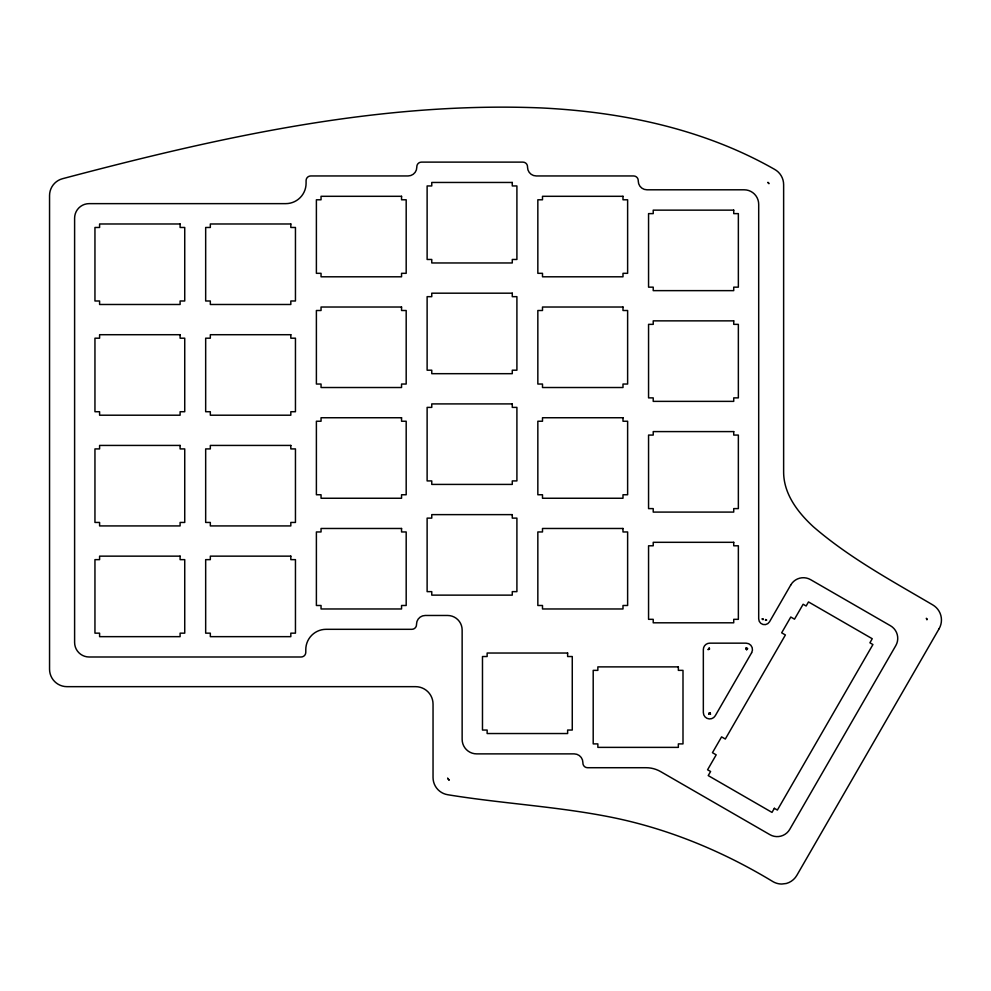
<?xml version="1.0" encoding="UTF-8"?>
<svg xmlns="http://www.w3.org/2000/svg" width="991" height="991" viewBox="0 0 991 991"><rect width="100%" height="100%" fill="white"/><g stroke="black" fill="none" stroke-linecap="round" stroke-linejoin="round"><path stroke-width="1.49" d="M746.644 649.712L746.087 647.668L746.347 649.031L747.288 648.114L746.557 649.204L747.71 648.61L746.644 649.712L746.087 648.969M765.634 619.486L765.461 620.366L766.687 620.106L765.894 619.982M763.219 618.842L762.921 619.697L761.992 618.842L762.736 619.14M751.624 652.747L715.267 715.75A6.392 6.392 0 0 1 703.337 712.554L703.337 649.551A6.392 6.392 0 0 1 709.729 643.159L746.087 643.159A6.392 6.392 0 0 1 751.624 652.747M709.209 649.291L707.859 649.551L709.593 648.981L709.147 647.767L709.209 649.291M709.283 712.938L708.689 714.115L709.283 712.938M774.343 808.309L772.001 812.397L708.231 775.594L710.597 771.506L707.574 769.772L716.183 754.845L712.455 752.689L721.584 736.883L725.313 739.026L785.392 634.971L781.664 632.815L790.781 617.034L794.509 619.177L803.131 604.25L806.141 605.996L808.495 601.921L872.241 638.724L869.912 642.8L872.922 644.546L777.378 810.056L774.343 808.309M790.756 584.987L769.549 621.753A5.81 5.81 0 0 1 758.697 618.842L758.697 204.332A14.531 14.531 0 0 0 744.167 189.801L646.974 189.801A8.721 8.721 0 0 1 638.254 181.08L638.254 180.61A4.645 4.645 0 0 0 633.608 175.952L536.242 175.952A8.721 8.721 0 0 1 527.534 167.244L527.534 166.761A4.645 4.645 0 0 0 522.876 162.115L421.46 162.115A4.645 4.645 0 0 0 416.802 166.761L416.802 167.244A8.721 8.721 0 0 1 408.081 175.952L310.728 175.952A4.645 4.645 0 0 0 306.083 180.61L306.083 183.298A20.34 20.34 0 0 1 285.742 203.638L89.14 203.638A14.531 14.531 0 0 0 74.61 218.169L74.61 642.465A14.531 14.531 0 0 0 89.14 656.996L301.14 656.996A4.645 4.645 0 0 0 305.785 652.351L305.785 649.662A20.34 20.34 0 0 1 326.138 629.31L411.86 629.31A4.645 4.645 0 0 0 416.517 624.664L416.517 624.194A8.721 8.721 0 0 1 425.238 615.473L447.61 615.473A14.531 14.531 0 0 1 462.14 630.003L462.14 739.348A14.531 14.531 0 0 0 476.671 753.878L574.173 753.878A8.721 8.721 0 0 1 582.894 762.599L582.894 763.07A4.645 4.645 0 0 0 587.539 767.715L646.107 767.715A29.061 29.061 0 0 1 660.638 771.605L769.908 834.67A14.531 14.531 0 0 0 789.753 829.356L895.802 645.599A14.531 14.531 0 0 0 890.475 625.755L810.613 579.661A14.531 14.531 0 0 0 790.756 584.987M939.134 628.69L796.888 875.276A17.516 17.516 0 0 1 786.309 883.489L781.788 884.034A17.516 17.516 0 0 1 773.067 881.705C721.559 850.464 665.072 827.324 605.761 816.163C553.523 806.216 500.294 803.305 447.845 794.745A17.429 17.429 0 0 1 433.042 777.514L433.042 704.093A17.454 17.454 0 0 0 415.613 686.664L66.979 686.664A17.454 17.454 0 0 1 49.55 669.235L49.55 195.586A17.454 17.454 0 0 1 62.445 178.727C218.218 137.501 378.463 101.429 540.615 107.908C621.605 111.785 703.523 128.818 774.504 169.312A17.466 17.466 0 0 1 783.633 184.648L783.633 471.852C783.559 493.952 797.904 512.533 813.438 526.816C849.547 558.007 891.801 580.8 932.729 604.894A17.454 17.454 0 0 1 939.134 628.69M710.151 712.95L710.448 714.288L710.151 712.95M512.273 182.455L431.766 182.455L431.766 185.949L427.121 185.949L427.121 259.469L431.766 259.469L431.766 262.962L512.273 262.962L512.273 259.469L516.906 259.469L516.906 185.949L512.273 185.949L512.273 182.455M401.553 196.305L321.047 196.305L321.047 199.786L316.389 199.786L316.389 273.318L321.047 273.318L321.047 276.799L401.553 276.799L401.553 273.318L406.186 273.318L406.186 199.786L401.553 199.786L401.553 196.305M622.992 196.305L542.498 196.305L542.498 199.786L537.84 199.786L537.84 273.318L542.498 273.318L542.498 276.799L622.992 276.799L622.992 273.318L627.625 273.318L627.625 199.786L622.992 199.786L622.992 196.305M733.724 210.142L653.218 210.142L653.218 213.622L648.56 213.622L648.56 287.155L653.218 287.155L653.218 290.636L733.724 290.636L733.724 287.155L738.357 287.155L738.357 213.622L733.724 213.622L733.724 210.142M180.102 223.978L99.596 223.978L99.596 227.472L94.95 227.472L94.95 300.991L99.596 300.991L99.596 304.485L180.102 304.485L180.102 300.991L184.735 300.991L184.735 227.472L180.102 227.472L180.102 223.978M290.821 223.978L210.327 223.978L210.327 227.472L205.67 227.472L205.67 300.991L210.327 300.991L210.327 304.485L290.821 304.485L290.821 300.991L295.454 300.991L295.454 227.472L290.821 227.472L290.821 223.978M512.273 293.187L431.766 293.187L431.766 296.668L427.121 296.668L427.121 370.2L431.766 370.2L431.766 373.681L512.273 373.681L512.273 370.2L516.906 370.2L516.906 296.668L512.273 296.668L512.273 293.187M401.553 307.024L321.047 307.024L321.047 310.505L316.389 310.505L316.389 384.037L321.047 384.037L321.047 387.518L401.553 387.518L401.553 384.037L406.186 384.037L406.186 310.505L401.553 310.505L401.553 307.024M622.992 307.024L542.498 307.024L542.498 310.505L537.84 310.505L537.84 384.037L542.498 384.037L542.498 387.518L622.992 387.518L622.992 384.037L627.625 384.037L627.625 310.505L622.992 310.505L622.992 307.024M733.724 320.861L653.218 320.861L653.218 324.354L648.56 324.354L648.56 397.874L653.218 397.874L653.218 401.367L733.724 401.367L733.724 397.874L738.357 397.874L738.357 324.354L733.724 324.354L733.724 320.861M180.102 334.71L99.596 334.71L99.596 338.191L94.95 338.191L94.95 411.723L99.596 411.723L99.596 415.204L180.102 415.204L180.102 411.723L184.735 411.723L184.735 338.191L180.102 338.191L180.102 334.71M290.821 334.71L210.327 334.71L210.327 338.191L205.67 338.191L205.67 411.723L210.327 411.723L210.327 415.204L290.821 415.204L290.821 411.723L295.454 411.723L295.454 338.191L290.821 338.191L290.821 334.71M512.273 403.907L431.766 403.907L431.766 407.388L427.121 407.388L427.121 480.92L431.766 480.92L431.766 484.413L512.273 484.413L512.273 480.92L516.906 480.92L516.906 407.388L512.273 407.388L512.273 403.907M401.553 417.744L321.047 417.744L321.047 421.237L316.389 421.237L316.389 494.757L321.047 494.757L321.047 498.25L401.553 498.25L401.553 494.757L406.186 494.757L406.186 421.237L401.553 421.237L401.553 417.744M622.992 417.744L542.498 417.744L542.498 421.237L537.84 421.237L537.84 494.757L542.498 494.757L542.498 498.25L622.992 498.25L622.992 494.757L627.625 494.757L627.625 421.237L622.992 421.237L622.992 417.744M733.724 431.593L653.218 431.593L653.218 435.074L648.56 435.074L648.56 508.606L653.218 508.606L653.218 512.087L733.724 512.087L733.724 508.606L738.357 508.606L738.357 435.074L733.724 435.074L733.724 431.593M180.102 445.43L99.596 445.43L99.596 448.911L94.95 448.911L94.95 522.443L99.596 522.443L99.596 525.924L180.102 525.924L180.102 522.443L184.735 522.443L184.735 448.911L180.102 448.911L180.102 445.43M290.821 445.43L210.327 445.43L210.327 448.911L205.67 448.911L205.67 522.443L210.327 522.443L210.327 525.924L290.821 525.924L290.821 522.443L295.454 522.443L295.454 448.911L290.821 448.911L290.821 445.43M512.273 514.626L431.766 514.626L431.766 518.12L427.121 518.12L427.121 591.639L431.766 591.639L431.766 595.133L512.273 595.133L512.273 591.639L516.906 591.639L516.906 518.12L512.273 518.12L512.273 514.626M401.553 528.476L321.047 528.476L321.047 531.956L316.389 531.956L316.389 605.489L321.047 605.489L321.047 608.97L401.553 608.97L401.553 605.489L406.186 605.489L406.186 531.956L401.553 531.956L401.553 528.476M622.992 528.476L542.498 528.476L542.498 531.956L537.84 531.956L537.84 605.489L542.498 605.489L542.498 608.97L622.992 608.97L622.992 605.489L627.625 605.489L627.625 531.956L622.992 531.956L622.992 528.476M733.724 542.312L653.218 542.312L653.218 545.793L648.56 545.793L648.56 619.325L653.218 619.325L653.218 622.806L733.724 622.806L733.724 619.325L738.357 619.325L738.357 545.793L733.724 545.793L733.724 542.312M180.102 556.149L99.596 556.149L99.596 559.642L94.95 559.642L94.95 633.162L99.596 633.162L99.596 636.656L180.102 636.656L180.102 633.162L184.735 633.162L184.735 559.642L180.102 559.642L180.102 556.149M290.821 556.149L210.327 556.149L210.327 559.642L205.67 559.642L205.67 633.162L210.327 633.162L210.327 636.656L290.821 636.656L290.821 633.162L295.454 633.162L295.454 559.642L290.821 559.642L290.821 556.149M567.632 653.032L487.138 653.032L487.138 656.525L482.481 656.525L482.481 730.045L487.138 730.045L487.138 733.538L567.632 733.538L567.632 730.045L572.265 730.045L572.265 656.525L567.632 656.525L567.632 653.032M678.352 666.881L597.858 666.881L597.858 670.362L593.2 670.362L593.2 743.894L597.858 743.894L597.858 747.375L678.352 747.375L678.352 743.894L682.997 743.894L682.997 670.362L678.352 670.362L678.352 666.881M449.022 780.016L447.684 778.307L449.022 780.016M768.446 182.827L767.926 182.319L768.942 183.707L768.446 182.827M926.684 618.83L926.362 618.273L926.919 619.809L926.684 618.83"/></g></svg>
